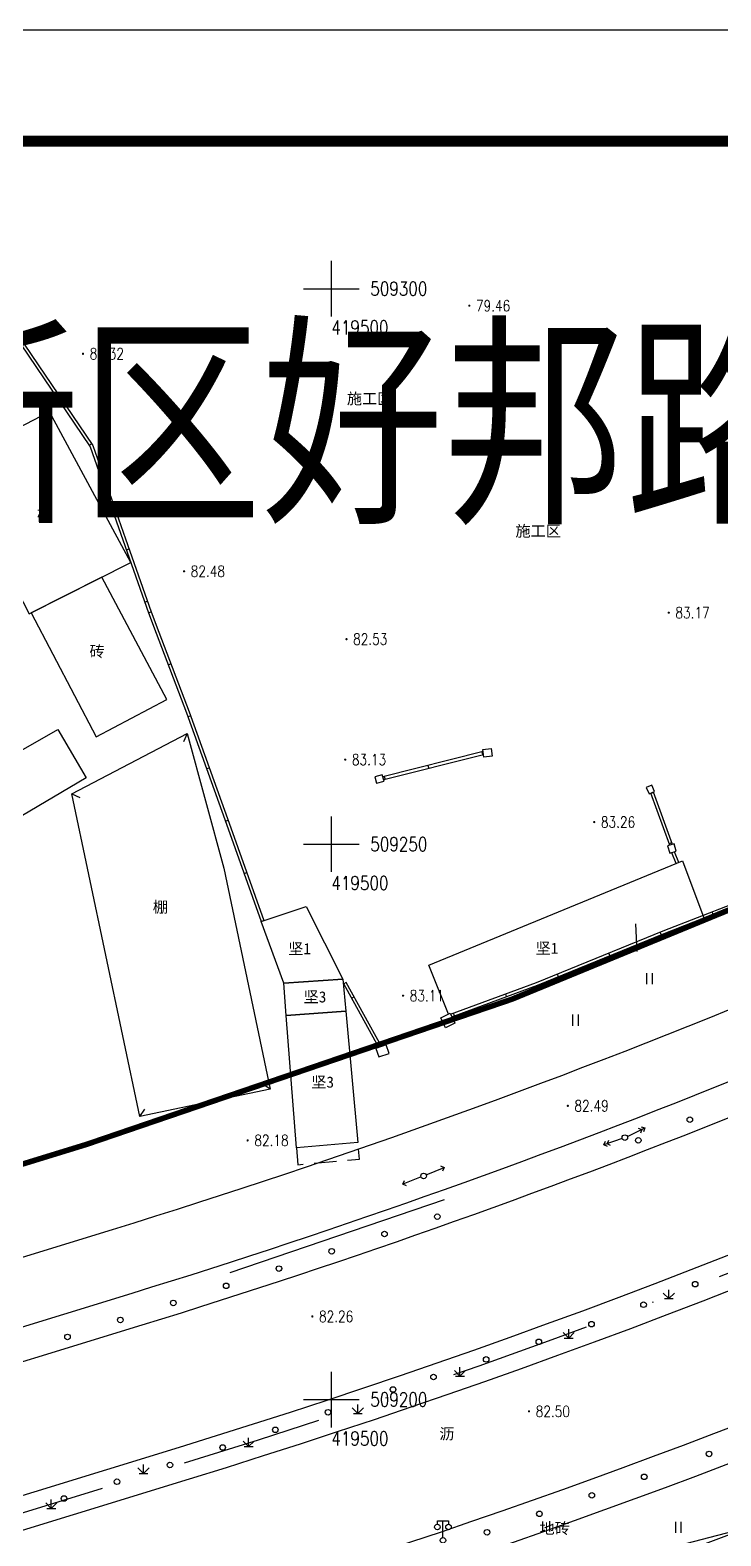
# Model space of a CAD drawing. Header units: millimetres. Extents: x 415847 to 420533, y 507593 to 509769.
# Drawn here: x 419472.9 to 419535.1, y 509187.7 to 509323.3 of the extents above; entities that cross this region are included whole.
import ezdxf
from ezdxf.enums import TextEntityAlignment as Align

# ---------------------------------------------------------------- set-up
doc = ezdxf.new("R2010")
doc.units = ezdxf.units.MM
for name, pattern in [('DASH', [0.35, 0.25, -0.1]), ('DASHDOT', [25.4, 12.7, -6.35, 0, -6.35]), ('X5', [3, 2, -1])]:
    doc.linetypes.add(name, pattern=pattern)
for name, color, linetype in [('DLDW', 11, 'Continuous'), ('GCD', 1, 'Continuous'), ('GXYZ', 2, 'Continuous'), ('JMD', 6, 'Continuous'), ('PP-COM', 7, 'Continuous'), ('PUB_TITLE', 4, 'Continuous'), ('RD-中线', 1, 'DASHDOT'), ('RD-侧石线', 5, 'Continuous'), ('RD-红线', 7, 'Continuous'), ('RD-绿线', 3, 'Continuous'), ('TK', 7, 'Continuous'), ('ZBTZ', 3, 'Continuous'), ('ZJ', 7, 'Continuous'), ('地块界限', 132, 'Continuous')]:
    doc.layers.add(name, color=color, linetype=linetype)
doc.styles.add('ht11k', font='simhei.ttf', dxfattribs={"height": 1})
doc.styles.add('HZ', font='rs.shx', dxfattribs={"width": 0.8, "bigfont": 'hztxt.shx'})

# ---------------------------------------------------------------- blocks, each defined once
blk = doc.blocks.new('NEW_BLOCK_50')
at = {"color": 0}
for points in [[(-1, 2.9), (-1, 3.5), (1, 3.5), (1, 2.9)], [(0, 0.5), (0, 3.5)]]:
    blk.add_lwpolyline(points, dxfattribs=at)
for centre in [(-1, 2.4), (1, 2.4), (0, 0)]:
    blk.add_circle(centre, 0.5, dxfattribs=at)
blk = doc.blocks.new('gc170')
at = {"linetype": 'Continuous'}
blk.add_circle((0, 0), 0.5, dxfattribs=at)
blk = doc.blocks.new('gc013a')
at = {"linetype": 'Continuous'}
blk.add_line((0.5, 0), (4, 0), dxfattribs=at)
at = {"linetype": 'Continuous', "flags": 128}
for points in [[(2.88, 0.5), (3.38, 0), (2.88, -0.5)], [(3.5, 0.5), (4, 0), (3.5, -0.5)]]:
    blk.add_lwpolyline(points, dxfattribs=at)
blk = doc.blocks.new('gc013b')
at = {"linetype": 'Continuous'}
blk.add_line((0.5, 0), (4, 0), dxfattribs=at)
at = {"linetype": 'Continuous', "flags": 128}
blk.add_lwpolyline([(3.5, 0.5), (4, 0), (3.5, -0.5)], dxfattribs=at)
blk = doc.blocks.new('gc124')
for p, q in [((-1, 1), (0, 0)), ((-0.8, 0), (0.8, 0)), ((0, 0), (0, 1.6)), ((0, 0), (1, 1))]:
    blk.add_line(p, q)
blk = doc.blocks.new('gc121')
for p, q in [((-0.5, -1), (-0.5, 1)), ((0.5, -1), (0.5, 1))]:
    blk.add_line(p, q)
blk = doc.blocks.new('acfgw')
at = {"color": 4}
for p, q in [((0, -5), (0, 5)), ((-5, 0), (5, 0))]:
    blk.add_line(p, q, dxfattribs=at)
blk = doc.blocks.new('GC200')
at = {"linetype": 'Continuous', "const_width": 0.2, "flags": 128}
blk.add_lwpolyline([(-0.1, 0, 1), (0.1, 0, 1)], format="xyb", close=True, dxfattribs=at)

msp = doc.modelspace()

# ---------------------------------------------------------------- linework, layer by layer
at = {"color": 0, "ltscale": 0.1}
for points in [[(419498.541, 509156.064, 0.05388), (419642.661, 509218.021), (419636.358, 509219.179), (419635.67, 509220.334), (419631.283, 509220.573), (419628.45, 509221.575, -0.0501787), (419495.601, 509165.622), (419434.836, 509146.935), (419438.141, 509137.489)], [(419753.583, 509175.875), (419748.787, 509182.569), (419702.35, 509197.503), (419702.709, 509198.672), (419677.073, 509207.506), (419673.216, 509209.035), (419664.369, 509212.495), (419658.501, 509214.79), (419656.948, 509215.397), (419642.661, 509218.021, -0.05388), (419498.541, 509156.064), (419438.141, 509137.489), (419465.554, 509059.139), (419467.988, 509059.888), (419589.514, 509079.17), (419731.871, 509101.758), (419728.938, 509122.43), (419747.296, 509127.638)]]:
    msp.add_lwpolyline(points, format="xyb", close=True, dxfattribs=at)
at = {"elevation": 82.382}
msp.add_lwpolyline([(419510.141, 509217.968), (419490.856, 509211.419)], dxfattribs=at)
at = {"layer": 'JMD', "color": 252, "linetype": 'Continuous'}
for p, q in [((419475.392, 509290.045), (419475.599, 509290.186)), ((419478.2, 509285.908), (419478.407, 509286.048)), ((419479.901, 509281.212), (419480.137, 509281.295)), ((419481.562, 509276.496), (419481.798, 509276.579)), ((419483.224, 509271.781), (419483.46, 509271.864)), ((419483.558, 509270.834), (419483.792, 509270.922)), ((419483.558, 509270.834), (419483.794, 509270.917)), ((419485.322, 509266.155), (419485.556, 509266.244)), ((419487.085, 509261.477), (419487.321, 509261.561)), ((419487.027, 509259.95), (419486.706, 509259.217)), ((419513.543, 509258.301), (419513.613, 509258.025)), ((419508.695, 509257.077), (419508.765, 509256.8)), ((419488.777, 509256.772), (419489.012, 509256.856)), ((419504.764, 509256.084), (419504.834, 509255.808)), ((419476.639, 509254.528), (419477.362, 509254.187)), ((419528.997, 509254.632), (419528.762, 509254.546)), ((419490.469, 509252.067), (419490.704, 509252.151)), ((419530.646, 509250.106), (419530.411, 509250.02)), ((419492.148, 509247.357), (419492.383, 509247.441)), ((419534.353, 509243.68), (419534.262, 509243.913)), ((419493.683, 509243.05), (419493.918, 509243.134)), ((419529.694, 509241.863), (419529.599, 509242.095)), ((419525.068, 509239.966), (419524.973, 509240.197)), ((419520.442, 509238.069), (419520.347, 509238.3)), ((419501.344, 509237.555), (419501.125, 509237.435)), ((419502.061, 509236.248), (419501.841, 509236.127)), ((419515.775, 509236.276), (419515.689, 509236.511)), ((419511.081, 509234.555), (419510.995, 509234.79)), ((419504.464, 509231.863), (419504.245, 509231.743)), ((419494.508, 509227.95), (419493.838, 509228.387)), ((419482.767, 509225.481), (419483.204, 509226.151))]:
    msp.add_line(p, q, dxfattribs=at)
at = {"layer": 'JMD', "color": 252, "linetype": 'Continuous', "flags": 128}
for points, elevation in [([(419466.474, 509303.188), (419478.297, 509285.765), (419481.243, 509277.402), (419483.558, 509270.834)], 85.199), ([(419466.776, 509303.188), (419478.522, 509285.879), (419481.479, 509277.485), (419483.794, 509270.917)], 85.199), ([(419510.731, 509234.693), (419518.475, 509237.532), (419529.856, 509242.2), (419536.045, 509244.606), (419542.868, 509247.161), (419548.744, 509250.066), (419559.804, 509255.563), (419569.327, 509260.168), (419578.156, 509264.603), (419585.515, 509268.238), (419599.836, 509275.259), (419610.421, 509280.507), (419625.385, 509289.383), (419631.083, 509292.77), (419627.14, 509303.188)], 89.671), ([(419510.842, 509234.467), (419518.565, 509237.299), (419529.949, 509241.968), (419536.134, 509244.372), (419542.967, 509246.931), (419548.855, 509249.842), (419559.914, 509255.339), (419569.438, 509259.944), (419578.267, 509264.379), (419585.625, 509268.014), (419599.947, 509275.035), (419610.54, 509280.287), (419625.513, 509289.168), (419631.391, 509292.662), (419627.407, 509303.188)], 89.671), ([(419483.558, 509270.834), (419484.244, 509269.005), (419486.966, 509261.809), (419490.562, 509251.807), (419493.683, 509243.05)], 85.444), ([(419483.792, 509270.922), (419484.478, 509269.093), (419487.201, 509261.896), (419490.797, 509251.891), (419493.918, 509243.134)], 85.444), ([(419477.938, 509255.963), (419463.351, 509247.367), (419460.681, 509251.926), (419475.399, 509260.333), (419477.938, 509255.963)], 84.986), ([(419513.667, 509258.332), (419504.636, 509256.052)], 85.806), ([(419513.646, 509258.507), (419514.381, 509258.595), (419514.461, 509257.925), (419513.726, 509257.837), (419513.646, 509258.507)], 86.13), ([(419513.701, 509258.047), (419504.71, 509255.777)], 85.806), ([(419504.583, 509256.246), (419503.899, 509256.061), (419504.058, 509255.479), (419504.741, 509255.664), (419504.583, 509256.246)], 86.094), ([(419528.825, 509255.305), (419528.334, 509255.087), (419528.587, 509254.517), (419529.078, 509254.734), (419528.825, 509255.305)], 86.314), ([(419530.452, 509249.907), (419528.747, 509254.588)], 86.369), ([(419530.693, 509249.978), (419528.976, 509254.689)], 86.369), ([(419530.455, 509249.184), (419531.041, 509249.358), (419530.843, 509250.023), (419530.257, 509249.849), (419530.455, 509249.184)], 86.478), ([(419531.037, 509248.262), (419530.653, 509249.219)], 86.478), ([(419531.269, 509248.355), (419530.885, 509249.312)], 86.478), ([(419504.266, 509231.704), (419501.125, 509237.435)], 85.743), ([(419504.506, 509231.787), (419501.344, 509237.555)], 85.743), ([(419511.126, 509233.891), (419510.281, 509233.476), (419509.848, 509234.358), (419510.692, 509234.773), (419511.126, 509233.891)], 86.519), ([(419504.274, 509230.841), (419505.193, 509231.157), (419504.927, 509231.932), (419504.008, 509231.615), (419504.274, 509230.841)], 86.399)]:
    msp.add_lwpolyline(points, dxfattribs=dict(at, elevation=elevation))
at = {"layer": 'JMD', "color": 252}
for points, elevation in [([(419465.785, 509284.338), (419472.803, 509270.72), (419481.962, 509275.363), (419481.962, 509275.363), (419474.639, 509288.901)], 86.347), ([(419472.994, 509270.817), (419478.841, 509259.658), (419485.194, 509263.016), (419479.333, 509274.031)], 85.308)]:
    msp.add_lwpolyline(points, close=True, dxfattribs=dict(at, elevation=elevation))
at = {"layer": 'JMD', "color": 252, "linetype": 'Continuous', "flags": 128}
for points, elevation in [([(419476.639, 509254.528), (419487.027, 509259.95), (419490.328, 509247.829), (419494.508, 509227.95), (419482.767, 509225.481)], 86.398), ([(419495.718, 509237.485), (419493.683, 509243.05), (419497.727, 509244.396), (419501.035, 509237.847)], 95.709), ([(419495.939, 509234.585), (419495.718, 509237.485), (419501.035, 509237.847), (419501.299, 509234.971)], 95.709), ([(419495.939, 509234.585), (419501.299, 509234.971), (419502.398, 509223.143), (419496.871, 509222.652)], 95.709)]:
    msp.add_lwpolyline(points, close=True, dxfattribs=dict(at, elevation=elevation))
at = {"layer": 'JMD', "color": 252, "elevation": 86.417}
msp.add_lwpolyline([(419510.551, 509234.704), (419508.778, 509239.112), (419531.597, 509248.49), (419533.509, 509243.352)], dxfattribs=at)
at = {"layer": 'JMD', "color": 252, "linetype": 'X5', "elevation": 95.709, "flags": 128}
msp.add_lwpolyline([(419496.871, 509222.652), (419496.989, 509221.134), (419502.537, 509221.65), (419502.398, 509223.143)], dxfattribs=at)
at = {"layer": 'JMD', "color": 252, "linetype": 'Continuous', "flags": 128}
msp.add_lwpolyline([(419631.453, 509220.866), (419626.731, 509222.538), (419569.872, 509196.927), (419559.49, 509194.221), (419519.886, 509183.91), (419512.309, 509182.199), (419476.217, 509170.437)], dxfattribs=at)
at = {"layer": 'PP-COM', "color": 7, "ltscale": 100, "const_width": 0.3, "flags": 128}
msp.add_lwpolyline([(419495.603, 509165.623, 0.0697647), (419676.706, 509250.366)], format="xyb", dxfattribs=at)
at = {"layer": 'PUB_TITLE', "color": 4}
msp.add_lwpolyline([(419306.529, 508903.276), (419900.529, 508903.276), (419900.529, 509323.276), (419306.529, 509323.276)], close=True, dxfattribs=at)
at = {"layer": 'PUB_TITLE', "color": 4, "const_width": 1}
msp.add_lwpolyline([(419331.529, 508913.276), (419890.529, 508913.276), (419890.529, 509313.276), (419331.529, 509313.276)], close=True, dxfattribs=at)
at = {"layer": 'RD-中线'}
msp.add_lwpolyline([(419077.291, 509068.364), (419486.783, 509194.297, 0.0810182), (419685.839, 509292.929)], format="xyb", dxfattribs=at)
at = {"layer": 'RD-侧石线'}
for points in [[(419338.289, 509171.647), (419480.316, 509215.325, 0.0487853), (419600.304, 509265.469, 0.0487853)], [(419353.15, 509130.183), (419493.249, 509173.269, 0.0690373), (419670.611, 509255.948)]]:
    msp.add_lwpolyline(points, format="xyb", dxfattribs=at)
at = {"layer": 'RD-红线', "ltscale": 0.001, "const_width": 0.5, "flags": 128}
msp.add_lwpolyline([(419477.964, 509222.971, 0.0460688), (419590.195, 509269.161, 0.0048188), (419590.705, 509269.434, 0.0048188)], format="xyb", dxfattribs=at)
at = {"layer": 'RD-红线', "color": 3, "linetype": 'DASH', "ltscale": 10, "const_width": 1.5, "flags": 128}
msp.add_lwpolyline([(419362.913, 509114.354), (419498.541, 509156.064, 0.0691171), (419680.58, 509240.959, 0.0691171)], format="xyb", dxfattribs=at)
at = {"layer": 'RD-红线', "ltscale": 0.001, "const_width": 0.5, "flags": 128}
msp.add_lwpolyline([(419349.556, 509183.481), (419477.964, 509222.971)], dxfattribs=at)
at = {"layer": 'RD-绿线'}
for points in [[(419348.607, 509153.372), (419486.342, 509195.731, 0.0810182), (419684.965, 509294.148)], [(419349.55, 509150.524), (419487.223, 509192.863, 0.0810182), (419686.712, 509291.709)], [(419353.167, 509139.604), (419490.604, 509181.871, 0.0659612), (419658.464, 509258.873)], [(419354.11, 509136.756), (419491.486, 509179.004, 0.0660257), (419660.216, 509256.431)], [(419344.047, 509167.14), (419482.079, 509209.59, 0.043972), (419591.683, 509254.162)], [(419344.991, 509164.292), (419482.961, 509206.723, 0.043795), (419592.627, 509251.275)]]:
    msp.add_lwpolyline(points, format="xyb", dxfattribs=at)
at = {"layer": '地块界限'}
msp.add_lwpolyline([(419498.541, 509156.064, 0.0721776), (419688.016, 509245.836, 0.0691171)], format="xyb", dxfattribs=at)
at = {"layer": '地块界限', "color": 4}
msp.add_lwpolyline([(419527.519, 509240.331), (419527.4, 509242.834)], dxfattribs=at)

# ---------------------------------------------------------------- block references
at = {"layer": 'DLDW', "color": 252, "xscale": 0.5, "yscale": 0.5}
msp.add_blockref('NEW_BLOCK_50', (419510.042, 509187.329, 83.394), dxfattribs=at)
at = {"layer": 'GCD', "color": 252, "linetype": 'Continuous'}
ref = msp.add_blockref('GC200', (419512.412, 509298.468, 79.46), dxfattribs=dict(at, xscale=0.5, yscale=0.5, zscale=0.5))
ref.add_attrib('height', '79.46', dxfattribs={"linetype": 'Continuous', "height": 1, "style": 'HZ', "width": 0.8}).set_placement((419513.012, 509298.468, 79.46), align=Align.MIDDLE_LEFT)
ref = msp.add_blockref('GC200', (419477.652, 509294.14, 82.32), dxfattribs=dict(at, xscale=0.5, yscale=0.5, zscale=0.5))
ref.add_attrib('height', '82.32', dxfattribs={"linetype": 'Continuous', "height": 1, "style": 'HZ', "width": 0.8}).set_placement((419478.252, 509294.14, 82.32), align=Align.MIDDLE_LEFT)
ref = msp.add_blockref('GC200', (419486.747, 509274.562, 82.48), dxfattribs=dict(at, xscale=0.5, yscale=0.5, zscale=0.5))
ref.add_attrib('height', '82.48', dxfattribs={"linetype": 'Continuous', "height": 1, "style": 'HZ', "width": 0.8}).set_placement((419487.347, 509274.562, 82.48), align=Align.MIDDLE_LEFT)
ref = msp.add_blockref('GC200', (419530.363, 509270.835, 83.17), dxfattribs=dict(at, xscale=0.5, yscale=0.5, zscale=0.5))
ref.add_attrib('height', '83.17', dxfattribs={"linetype": 'Continuous', "height": 1, "style": 'HZ', "width": 0.8}).set_placement((419530.963, 509270.835, 83.17), align=Align.MIDDLE_LEFT)
ref = msp.add_blockref('GC200', (419501.36, 509268.448, 82.53), dxfattribs=dict(at, xscale=0.5, yscale=0.5, zscale=0.5))
ref.add_attrib('height', '82.53', dxfattribs={"linetype": 'Continuous', "height": 1, "style": 'HZ', "width": 0.8}).set_placement((419501.96, 509268.448, 82.53), align=Align.MIDDLE_LEFT)
ref = msp.add_blockref('GC200', (419501.248, 509257.607, 83.13), dxfattribs=dict(at, xscale=0.5, yscale=0.5, zscale=0.5))
ref.add_attrib('height', '83.13', dxfattribs={"linetype": 'Continuous', "height": 1, "style": 'HZ', "width": 0.8}).set_placement((419501.848, 509257.607, 83.13), align=Align.MIDDLE_LEFT)
ref = msp.add_blockref('GC200', (419523.653, 509251.988, 83.26), dxfattribs=dict(at, xscale=0.5, yscale=0.5, zscale=0.5))
ref.add_attrib('height', '83.26', dxfattribs={"linetype": 'Continuous', "height": 1, "style": 'HZ', "width": 0.8}).set_placement((419524.253, 509251.988, 83.26), align=Align.MIDDLE_LEFT)
ref = msp.add_blockref('GC200', (419506.455, 509236.361, 83.11), dxfattribs=dict(at, xscale=0.5, yscale=0.5, zscale=0.5))
ref.add_attrib('height', '83.11', dxfattribs={"linetype": 'Continuous', "height": 1, "style": 'HZ', "width": 0.8}).set_placement((419507.055, 509236.361, 83.11), align=Align.MIDDLE_LEFT)
ref = msp.add_blockref('GC200', (419521.278, 509226.443, 82.49), dxfattribs=dict(at, xscale=0.5, yscale=0.5, zscale=0.5))
ref.add_attrib('height', '82.49', dxfattribs={"linetype": 'Continuous', "height": 1, "style": 'HZ', "width": 0.8}).set_placement((419521.878, 509226.443, 82.49), align=Align.MIDDLE_LEFT)
ref = msp.add_blockref('GC200', (419492.468, 509223.33, 82.18), dxfattribs=dict(at, xscale=0.5, yscale=0.5, zscale=0.5))
ref.add_attrib('height', '82.18', dxfattribs={"linetype": 'Continuous', "height": 1, "style": 'HZ', "width": 0.8}).set_placement((419493.068, 509223.33, 82.18), align=Align.MIDDLE_LEFT)
ref = msp.add_blockref('GC200', (419498.288, 509207.485, 82.26), dxfattribs=dict(at, xscale=0.5, yscale=0.5, zscale=0.5))
ref.add_attrib('height', '82.26', dxfattribs={"linetype": 'Continuous', "height": 1, "style": 'HZ', "width": 0.8}).set_placement((419498.888, 509207.485, 82.26), align=Align.MIDDLE_LEFT)
ref = msp.add_blockref('GC200', (419517.788, 509198.939, 82.5), dxfattribs=dict(at, xscale=0.5, yscale=0.5, zscale=0.5))
ref.add_attrib('height', '82.50', dxfattribs={"linetype": 'Continuous', "height": 1, "style": 'HZ', "width": 0.8}).set_placement((419518.388, 509198.939, 82.5), align=Align.MIDDLE_LEFT)
at = {"layer": 'GXYZ', "color": 252, "linetype": 'Continuous'}
for name, p, xscale, yscale, rotation in [('gc013a', (419526.41, 509223.583), 0.5, 0.5, 25.69035455657932), ('gc013a', (419526.41, 509223.583), 0.4999999999999997, 0.4999999999999997, 198.9896048243379), ('gc013b', (419508.303, 509220.131), 0.5, 0.5, 22.65553053168501), ('gc013b', (419508.303, 509220.131), 0.5, 0.5, 201.4938220199796)]:
    msp.add_blockref(name, p, dxfattribs=dict(at, xscale=xscale, yscale=yscale, rotation=rotation))
at = {"layer": 'GXYZ', "color": 252, "linetype": 'Continuous', "xscale": 0.5, "yscale": 0.5}
for p in [(419526.41, 509223.583), (419508.303, 509220.131)]:
    msp.add_blockref('gc170', p, dxfattribs=at)
at = {"layer": 'TK', "color": 252, "linetype": 'Continuous', "xscale": 0.5, "yscale": 0.5}
for p in [(419500, 509300), (419500, 509250), (419500, 509200)]:
    msp.add_blockref('acfgw', p, dxfattribs=at)
at = {"layer": 'ZBTZ', "color": 252, "linetype": 'Continuous', "xscale": 0.5, "yscale": 0.5}
for p in [(419528.641, 509237.897), (419521.987, 509234.153)]:
    msp.add_blockref('gc121', p, dxfattribs=at)
for p, rotation in [((419532.261, 509225.199), 21.87334137945594), ((419527.621, 509223.337), 21.87334137945594), ((419509.536, 509216.464), 198.135441354133), ((419504.785, 509214.907), 198.135441354133), ((419500.033, 509213.351), 198.135441354133), ((419495.281, 509211.795), 198.135441354133), ((419490.53, 509210.238), 198.135441354133), ((419532.741, 509210.389), 21.69056273689025), ((419485.773, 509208.699), 197.816965007478), ((419528.095, 509208.541), 21.69056273689025), ((419481.012, 509207.17), 197.816965007478), ((419523.415, 509206.787), 18.48144497102022), ((419476.252, 509205.64), 197.816965007478), ((419518.672, 509205.202), 18.48144497102022), ((419513.93, 509203.617), 18.48144497102022), ((419509.188, 509202.032), 18.48144497102022), ((419505.553, 509200.913), 18.48144497102022), ((419499.704, 509198.863), 18.48144497102022), ((419494.962, 509197.278), 18.48144497102022), ((419490.22, 509195.693), 18.48144497102022), ((419533.993, 509195.111), 19.44525322871232), ((419485.475, 509194.116), 17.58051161836087), ((419528.155, 509193.05), 19.44525322871232), ((419480.708, 509192.606), 17.58051161836087), ((419475.942, 509191.096), 17.58051161836087), ((419523.44, 509191.385), 19.44525322871232), ((419518.725, 509189.721), 19.44525322871232), ((419514.011, 509188.056), 19.44525322871232)]:
    msp.add_blockref('gc170', p, dxfattribs=dict(at, rotation=rotation))
at = {"layer": 'ZBTZ', "color": 252, "linetype": 'Continuous', "xscale": 0.5, "yscale": 0.5, "zscale": 0.5}
for name, p in [('gc124', (419530.366, 509209.087)), ('gc124', (419521.364, 509205.541)), ('gc124', (419511.574, 509202.109)), ('gc124', (419502.379, 509198.759)), ('gc124', (419492.559, 509195.767)), ('gc124', (419483.096, 509193.362)), ('gc124', (419474.795, 509190.207)), ('gc121', (419531.239, 509188.493))]:
    msp.add_blockref(name, p, dxfattribs=at)

# ---------------------------------------------------------------- texts
at = {"layer": 'TK', "color": 252, "linetype": 'Continuous', "style": 'HZ', "width": 0.8}
for s, p in [('509300', (419503.5, 509299.375)), ('419500', (419500, 509295.875)), ('509250', (419503.5, 509249.375)), ('509250', (419503.5, 509249.375)), ('419500', (419500, 509245.875)), ('419500', (419500, 509245.875)), ('509200', (419503.5, 509199.375)), ('419500', (419500, 509195.875))]:
    msp.add_text(s, height=1.25, dxfattribs=at).set_placement(p)
at = {"layer": 'ZJ', "linetype": 'Continuous', "style": 'ht11k', "width": 0.8}
msp.add_text('玉林市玉东新区好邦路北侧规划用地红线图', height=15, dxfattribs=at).set_placement((419379.166, 509280.448, 362.798))
at = {"layer": 'ZJ', "color": 252, "linetype": 'Continuous', "style": 'ht11k'}
for s, p in [('施工区', (419503.445, 509290.128)), ('砖', (419474.2, 509279.555)), ('施工区', (419518.611, 509278.211)), ('砖', (419478.915, 509267.363)), ('棚', (419484.615, 509244.361)), ('坚1', (419497.145, 509240.615)), ('坚1', (419519.4, 509240.654)), ('坚3', (419498.527, 509236.276)), ('坚3', (419499.217, 509228.605)), ('沥', (419510.399, 509196.927)), ('地砖', (419520.097, 509188.433))]:
    msp.add_text(s, height=1, dxfattribs=at).set_placement(p, align=Align.MIDDLE)

doc.saveas('drawing.dxf')
